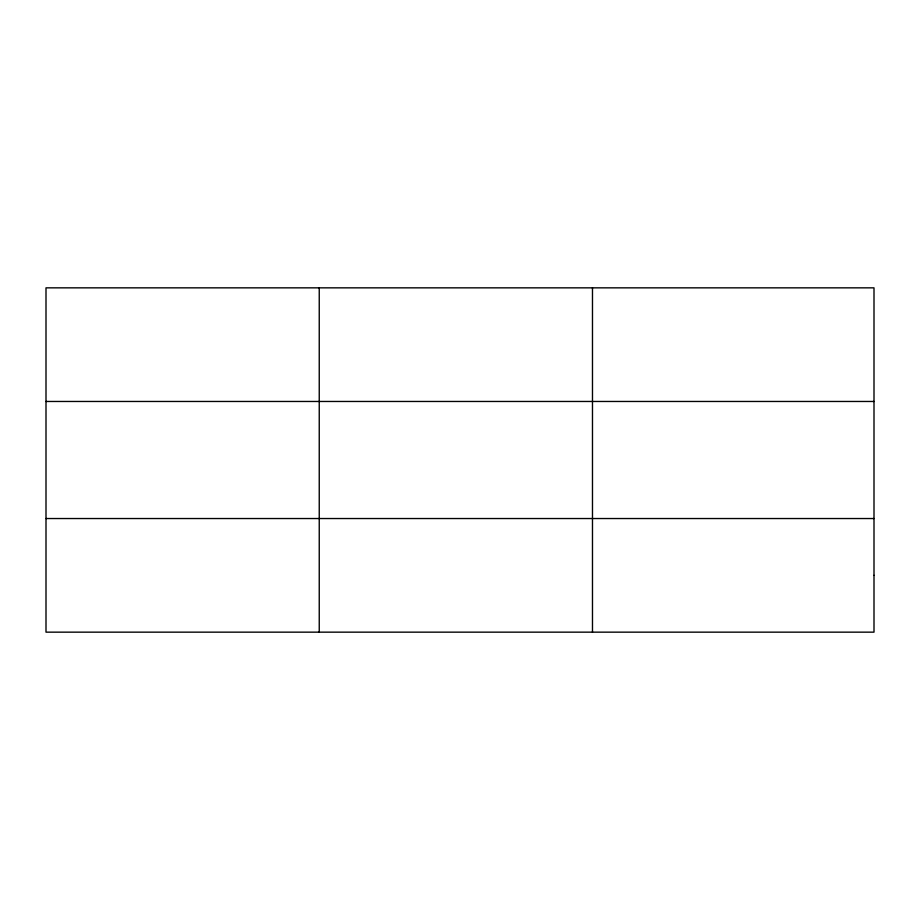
<?xml version="1.0" encoding="UTF-8"?>
<svg xmlns="http://www.w3.org/2000/svg" width="920" height="920" viewBox="0 0 920 920"><rect width="100%" height="100%" fill="white"/><g stroke="black" fill="none" stroke-linecap="round" stroke-linejoin="round"><path stroke-width="1.38" d="M319.24 287.845L319.24 632.155M592.48 287.845L592.48 632.155M46 401.465L874 401.465M46 518.535L874 518.535M874 575.345L874 632.155L46 632.155L46 287.845L874 287.845L874 575.345"/></g></svg>
